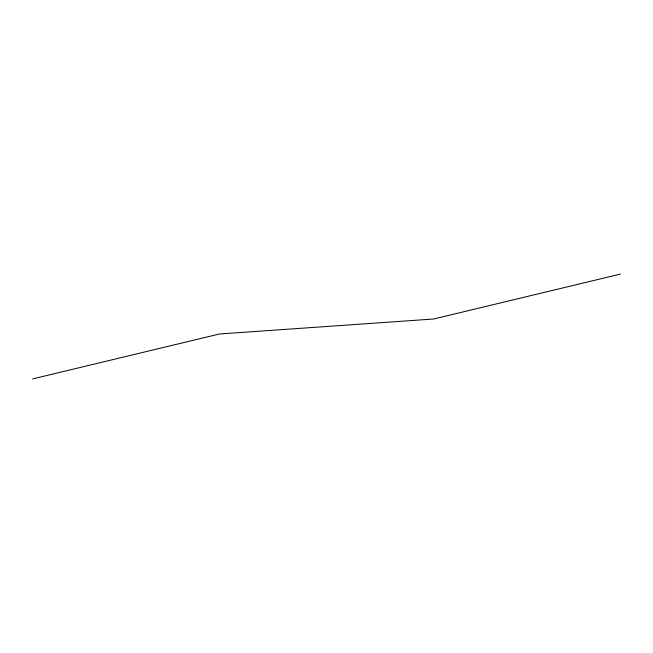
<?xml version="1.0" encoding="UTF-8"?>
<svg xmlns="http://www.w3.org/2000/svg" width="653" height="653" viewBox="0 0 653 653"><rect width="100%" height="100%" fill="white"/><g stroke="black" fill="none" stroke-linecap="round" stroke-linejoin="round"><path stroke-width="0.98" d="M32.65 378.903L219.424 333.993L433.576 319.007L620.35 274.097"/></g></svg>
